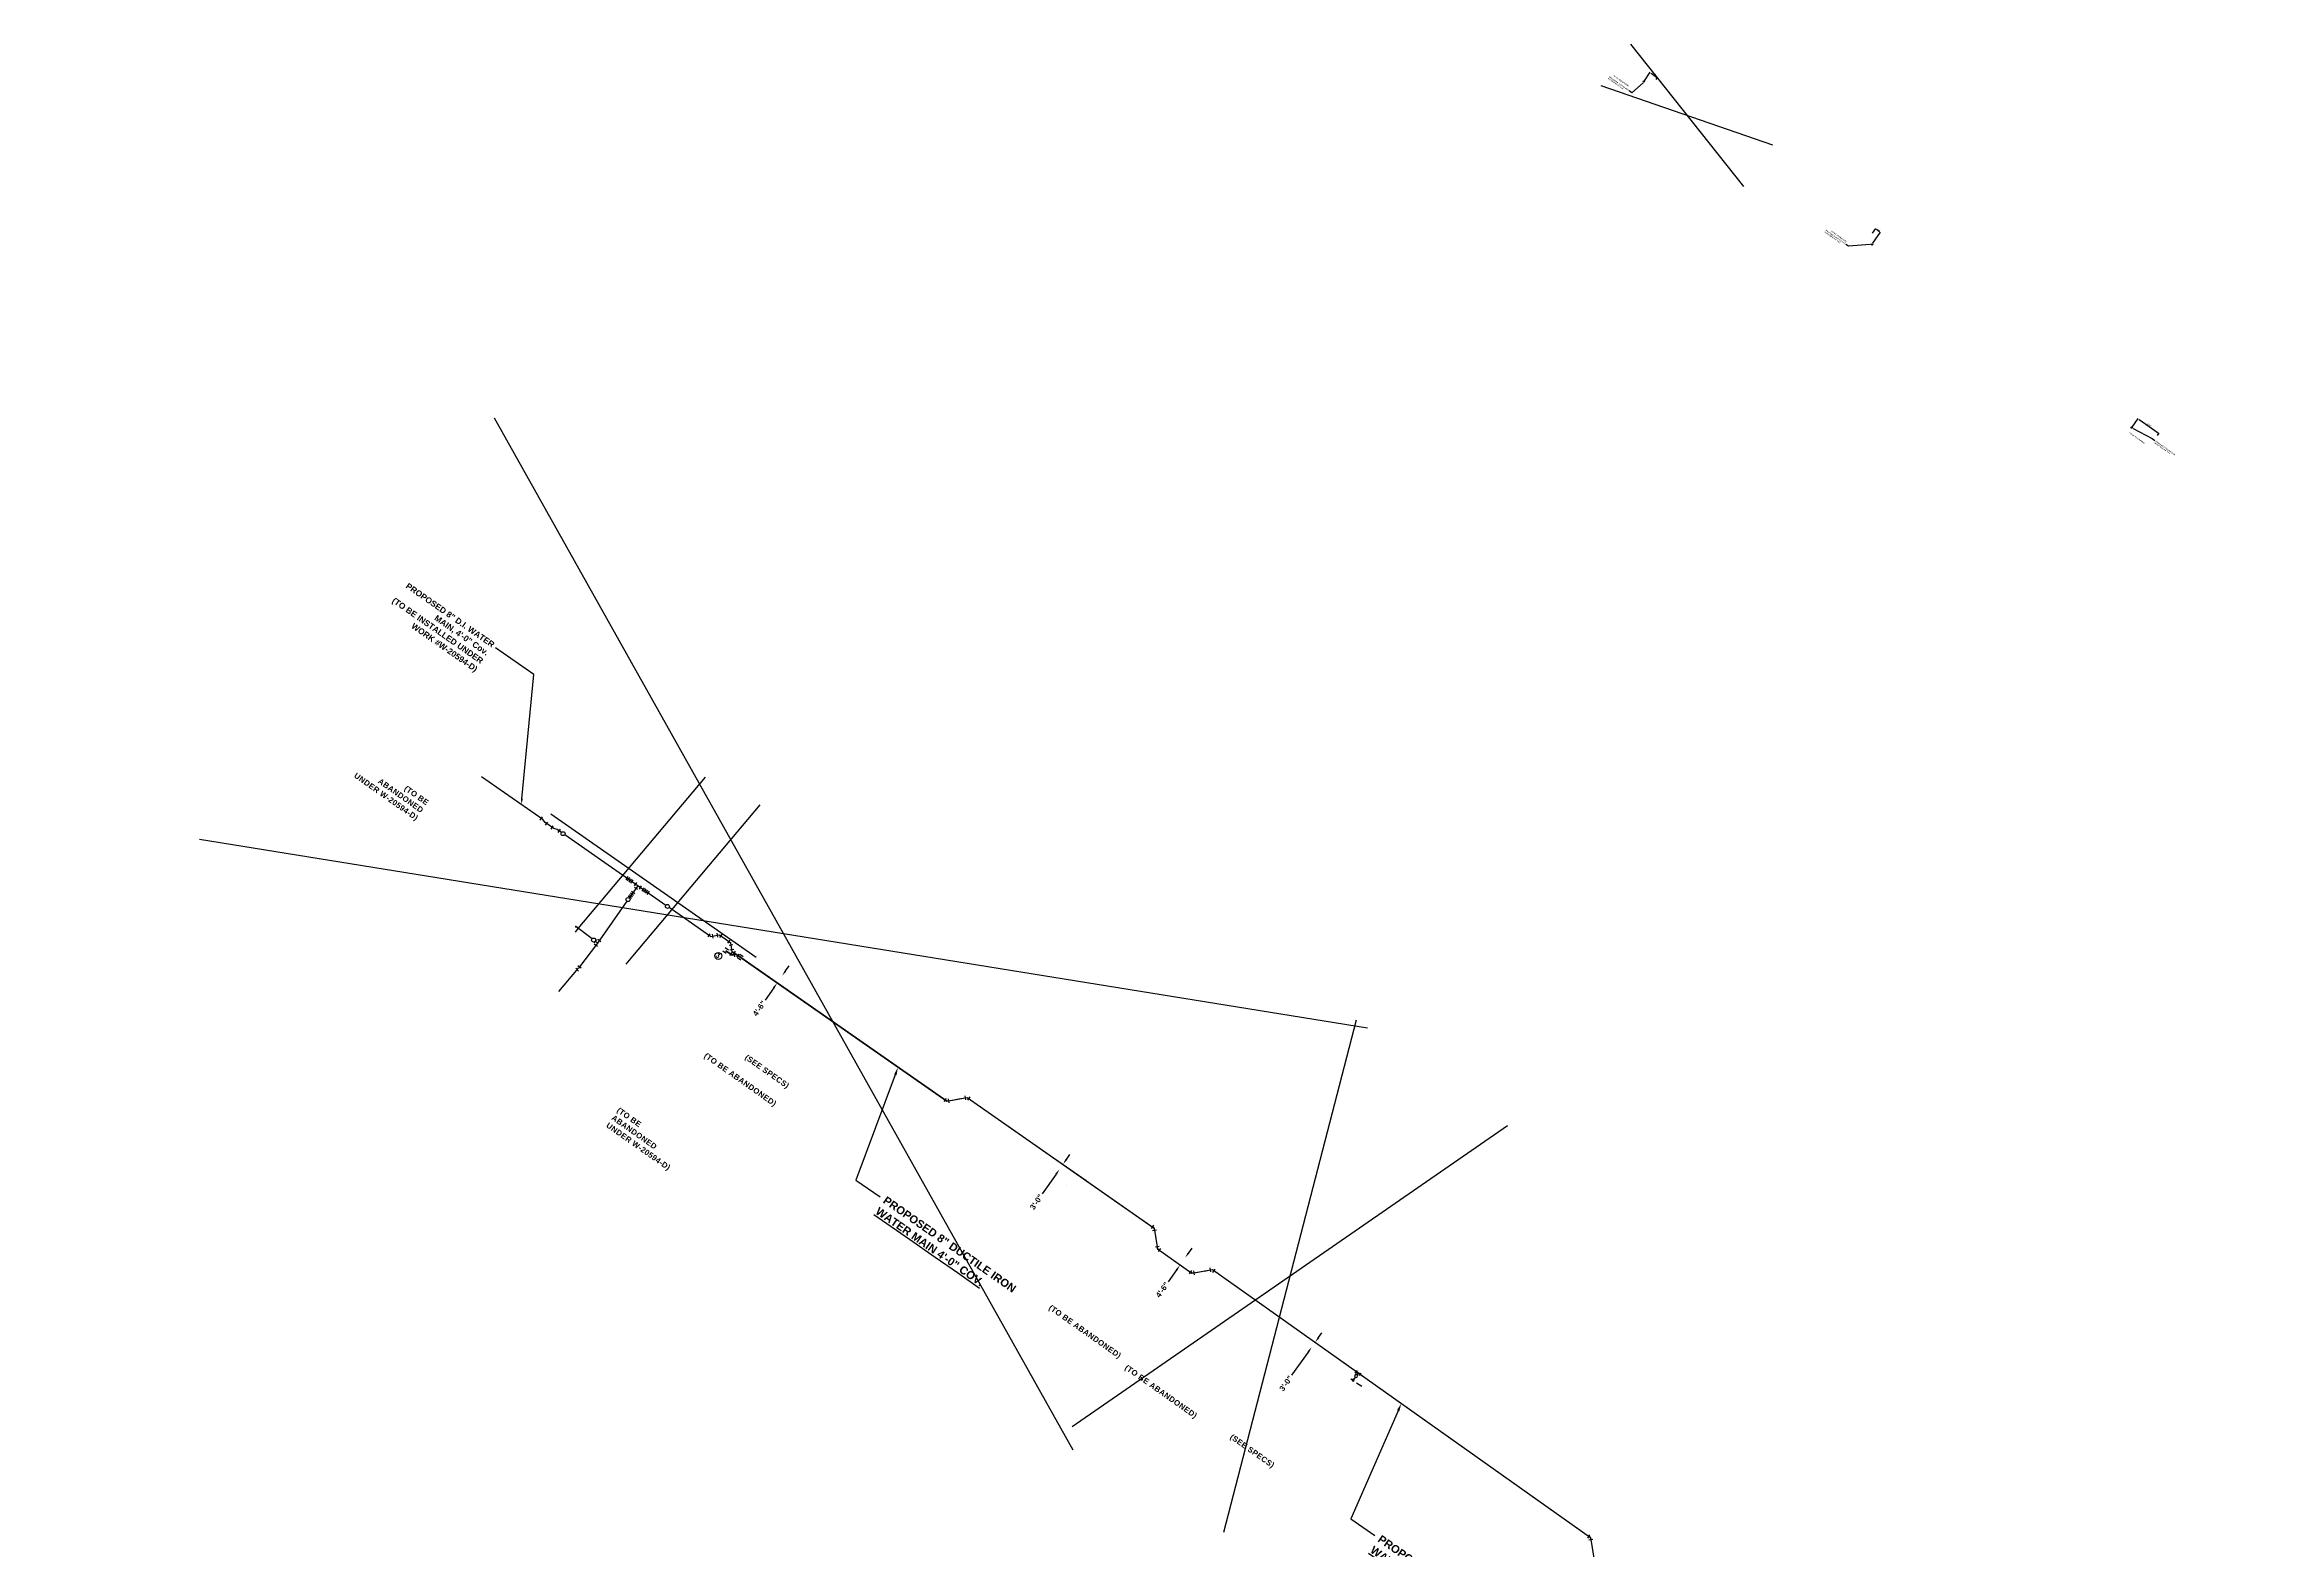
# Model space of a CAD drawing. Header units: feet. Extents: x 0 to 2707995, y 0 to 272563.
# Drawn here: x 2705164 to 2706282, y 271801 to 272563 of the extents above; entities that cross this region are included whole.
import ezdxf
from ezdxf import colors
from ezdxf.entities.mleader import LeaderData, LeaderLine
from ezdxf.math import Vec2, Vec3

# ---------------------------------------------------------------- set-up
doc = ezdxf.new("R2010")
doc.units = ezdxf.units.FT
doc.header["$LTSCALE"] = 20
for name, color, linetype in [('AlbertToolLayer', 40, 'Continuous'), ('C-PR-20594-TXT', 4, 'Continuous'), ('C-PR-WATER', 4, 'Continuous'), ('C-PR-WATER-20594', 6, 'Continuous'), ('C-PR-WATER-ABAND', 3, 'Continuous'), ('C-PR-WATER-ABAND-OFF', 3, 'Continuous'), ('C-PR-WATER-DIM', 4, 'Continuous'), ('C-PR-WATER-FITTING', 4, 'Continuous'), ('C-PR-WATER-TXT', 4, 'Continuous'), ('C-PR-WATER-TXT (W-2)', 4, 'Continuous'), ('C-PR-WATER-TXT-#', 6, 'Continuous')]:
    doc.layers.add(name, color=color, linetype=linetype)
doc.layers.add('CALC', color=10, linetype='Continuous', plot=False)
doc.styles.add('ARIAL', font='arialbd.ttf', dxfattribs={"height": 0.24})
doc.styles.add('Copy of PROPOSED', font='arialbd.ttf', dxfattribs={"height": 0.6})
doc.styles.add('PROPOSED PLAN', font='arialbd.ttf', dxfattribs={"height": 2.8})
doc.styles.add('PROPOSED SECTION', font='arialbd.ttf')
doc.styles.get("Standard").update_dxf_attribs({"font": 'simplex.shx'})
doc.dimstyles.new('Copy of PWD Proposed Section', dxfattribs={"dimtxt": 0.6, "dimasz": 0.6, "dimexe": 0.18, "dimexo": 0.0625, "dimgap": 0.07, "dimtad": 0, "dimdec": 0, "dimlfac": 12, "dimzin": 1, "dimdsep": 46, "dimlunit": 4, "dimtxsty": 'Copy of PROPOSED', "dimcen": 0, "dimclrd": 3, "dimclre": 256, "dimclrt": 3, "dimadec": 1, "dimazin": 0, "dimtfac": 1, "dimtdec": 0, "dimtmove": 2, "dimatfit": 2, "dimfxl": 0.18, "dimfrac": 2, "dimtolj": 1, "dimtzin": 0, "dimlwd": -1, "dimarcsym": 0})
doc.dimstyles.new('PWD Proposed', dxfattribs={"dimtxt": 2.8, "dimasz": 3, "dimexe": 0.18, "dimexo": 0.0625, "dimgap": 1, "dimtad": 0, "dimdec": 0, "dimlfac": 12, "dimzin": 1, "dimdsep": 46, "dimlunit": 4, "dimtxsty": 'PROPOSED PLAN', "dimcen": 0, "dimse1": 1, "dimse2": 1, "dimclrd": 256, "dimclrt": 3, "dimadec": 1, "dimazin": 0, "dimtfac": 1, "dimtdec": 0, "dimtofl": 0, "dimtmove": 0, "dimatfit": 1, "dimfxl": 0.18, "dimfrac": 2, "dimtolj": 1, "dimtzin": 0, "dimlwd": -1, "dimarcsym": 0})

# ---------------------------------------------------------------- blocks, each defined once
blk = doc.blocks.new('*D202')
at = {"layer": 'C-PR-WATER-DIM', "linetype": 'Continuous', "transparency": 16777216}
for p, q in [((2705539.3, 272094.5), (2705541, 272097)), ((2705533.3, 272085.9), (2705528.9, 272079.7))]:
    blk.add_line(p, q, dxfattribs=at)
at = {"layer": 'C-PR-WATER-DIM', "transparency": 16777216}
for points in [[(2705538.9, 272094.8), (2705539.7, 272094.2), (2705537.6, 272092.1)], [(2705532.9, 272086.2), (2705533.7, 272085.6), (2705535, 272088.4)]]:
    blk.add_solid(points, dxfattribs=at)
at = {"layer": 'C-PR-WATER-DIM', "transparency": 16777216, "insert": (2705526, 272075.5), "char_height": 2.8, "attachment_point": 5, "rotation": 55.1152, "style": 'PROPOSED PLAN'}
blk.add_mtext('\\A1;4\'-6"', dxfattribs=at)
blk = doc.blocks.new('*U235')
at = {"layer": 'C-PR-WATER-FITTING'}
for p, q in [((-1.4, -0.4), (-0.4, 1.4)), ((0.4, -1.4), (1.4, 0.4))]:
    blk.add_line(p, q, dxfattribs=at)
blk = doc.blocks.new('*D184')
at = {"layer": 'C-PR-WATER-TXT', "lineweight": -2, "transparency": 16777216}
for p, q in [((2705973.4, 272544.3), (2705976.4, 272548.6)), ((2705979.3, 272544.9), (2705980, 272546))]:
    blk.add_line(p, q, dxfattribs=at)
at = {"layer": 'C-PR-WATER-TXT', "color": 3, "linetype": 'Continuous', "transparency": 16777216}
blk.add_line((2705976.8, 272548.1), (2705979.5, 272546.2), dxfattribs=at)
at = {"layer": 'C-PR-WATER-TXT', "color": 3, "transparency": 16777216}
for points in [[(2705976.7, 272548), (2705976.8, 272548.1), (2705976.3, 272548.4)], [(2705979.4, 272546.1), (2705979.5, 272546.2), (2705979.9, 272545.8)]]:
    blk.add_solid(points, dxfattribs=at)
at = {"layer": 'C-PR-WATER-TXT', "color": 3, "transparency": 16777216, "insert": (2705978.4, 272547.8), "char_height": 0.6, "attachment_point": 5, "rotation": 324.6855, "style": 'Copy of PROPOSED'}
blk.add_mtext('\\A1;4\'-6"', dxfattribs=at)
blk = doc.blocks.new('*D185')
at = {"layer": 'C-PR-WATER-TXT', "lineweight": -2, "transparency": 16777216}
for p, q in [((2706088.8, 272467.3), (2706090.4, 272469.6)), ((2706088.9, 272462.2), (2706092.8, 272467.8))]:
    blk.add_line(p, q, dxfattribs=at)
at = {"layer": 'C-PR-WATER-TXT', "color": 3, "linetype": 'Continuous', "transparency": 16777216}
blk.add_line((2706092.3, 272468), (2706090.8, 272469.1), dxfattribs=at)
at = {"layer": 'C-PR-WATER-TXT', "color": 3, "transparency": 16777216}
for points in [[(2706090.7, 272469), (2706090.8, 272469.2), (2706090.3, 272469.4)], [(2706092.2, 272468), (2706092.3, 272468.1), (2706092.7, 272467.7)]]:
    blk.add_solid(points, dxfattribs=at)
at = {"layer": 'C-PR-WATER-TXT', "color": 3, "transparency": 16777216, "insert": (2706091.9, 272468.8), "char_height": 0.6, "attachment_point": 5, "rotation": 324.6855, "style": 'Copy of PROPOSED'}
blk.add_mtext('\\A1;3\'-0"', dxfattribs=at)
blk = doc.blocks.new('*D186')
at = {"layer": 'C-PR-WATER-TXT', "lineweight": -2, "transparency": 16777216}
for p, q in [((2706220, 272369.3), (2706223.1, 272373.7)), ((2706232.9, 272365.1), (2706233.7, 272366.2))]:
    blk.add_line(p, q, dxfattribs=at)
at = {"layer": 'C-PR-WATER-TXT', "color": 3, "linetype": 'Continuous', "transparency": 16777216}
blk.add_line((2706223.5, 272373.2), (2706233.1, 272366.4), dxfattribs=at)
at = {"layer": 'C-PR-WATER-TXT', "color": 3, "transparency": 16777216}
for points in [[(2706223.4, 272373.1), (2706223.5, 272373.3), (2706223, 272373.6)], [(2706233, 272366.3), (2706233.2, 272366.5), (2706233.6, 272366)]]:
    blk.add_solid(points, dxfattribs=at)
at = {"layer": 'C-PR-WATER-TXT', "color": 3, "transparency": 16777216, "insert": (2706228.7, 272370.4), "char_height": 0.6, "attachment_point": 5, "rotation": 324.6855, "style": 'Copy of PROPOSED'}
blk.add_mtext('\\A1;13\'-0"', dxfattribs=at)
blk = doc.blocks.new('*U208')
at = {"layer": 'C-PR-WATER-FITTING'}
for p, q in [((-1, 1), (1, 1)), ((-1.4, 0), (0, -1.4))]:
    blk.add_line(p, q, dxfattribs=at)
at = {"layer": 'C-PR-WATER-FITTING', "flags": 128}
blk.add_lwpolyline([(0, 1), (0, 0), (-0.7, -0.7)], dxfattribs=at)
blk = doc.blocks.new('*U209')
at = {"layer": 'C-PR-WATER-FITTING'}
for p, q in [((1.4, 0), (0, 1.4)), ((1, -1), (-1, -1))]:
    blk.add_line(p, q, dxfattribs=at)
at = {"layer": 'C-PR-WATER-FITTING', "flags": 128}
blk.add_lwpolyline([(0, -1), (0, 0), (0.7, 0.7)], dxfattribs=at)
blk = doc.blocks.new('*U210')
at = {"layer": 'C-PR-WATER-FITTING'}
for p, q in [((0, -1.4), (-1.4, 0)), ((1, -1), (1, 1))]:
    blk.add_line(p, q, dxfattribs=at)
at = {"layer": 'C-PR-WATER-FITTING', "flags": 128}
blk.add_lwpolyline([(1, 0), (0, 0), (-0.7, -0.7)], dxfattribs=at)
blk = doc.blocks.new('*U211')
at = {"layer": 'C-PR-WATER-FITTING'}
for p, q in [((-1, 1), (-1, -1)), ((0, 1.4), (1.4, 0))]:
    blk.add_line(p, q, dxfattribs=at)
at = {"layer": 'C-PR-WATER-FITTING', "flags": 128}
blk.add_lwpolyline([(0.7, 0.7), (0, 0), (-1, 0)], dxfattribs=at)
blk = doc.blocks.new('*U279')
at = {"layer": 'C-PR-WATER-FITTING'}
blk.add_line((-0.7, -1.3), (0.7, 1.3), dxfattribs=at)
for points in [[(-0.1, 1.8), (1.6, 0.8)], [(0.8, -1.6), (1.8, 0.1)], [(-1.6, -0.8), (0.1, -1.8)], [(0, 0), (1.3, -0.7)]]:
    blk.add_lwpolyline(points, dxfattribs=at)
blk.add_circle((2.2, -1.2), 1, dxfattribs=at)
blk = doc.blocks.new('*U237')
at = {"layer": 'C-PR-WATER-FITTING'}
h = blk.add_hatch(color=256, dxfattribs=at)
h.dxf.hatch_style = 1
h.paths.add_polyline_path([(0.5, 0, 1), (-0.5, 0, 1)])
blk.add_circle((0, 0), 0.5, dxfattribs=at)
blk = doc.blocks.new('*D217')
at = {"layer": 'C-PR-WATER-DIM', "linetype": 'Continuous', "transparency": 16777216}
for p, q in [((2705681.2, 271999.2), (2705682.9, 272001.7)), ((2705676.1, 271991.8), (2705669, 271981.8))]:
    blk.add_line(p, q, dxfattribs=at)
at = {"layer": 'C-PR-WATER-DIM', "transparency": 16777216}
for points in [[(2705675.6, 271992.1), (2705676.5, 271991.6), (2705677.8, 271994.3)], [(2705680.8, 271999.5), (2705681.6, 271998.9), (2705679.5, 271996.7)]]:
    blk.add_solid(points, dxfattribs=at)
at = {"layer": 'C-PR-WATER-DIM', "transparency": 16777216, "insert": (2705666.1, 271977.7), "char_height": 2.8, "attachment_point": 5, "rotation": 55.0571, "style": 'PROPOSED PLAN'}
blk.add_mtext('\\A1;3\'-0"', dxfattribs=at)
blk = doc.blocks.new('*D218')
at = {"layer": 'C-PR-WATER-DIM', "linetype": 'Continuous', "transparency": 16777216}
for p, q in [((2705808.7, 271909.2), (2705810.4, 271911.6)), ((2705803.5, 271901.8), (2705795.1, 271890.1))]:
    blk.add_line(p, q, dxfattribs=at)
at = {"layer": 'C-PR-WATER-DIM', "transparency": 16777216}
for points in [[(2705803.1, 271902.1), (2705803.9, 271901.6), (2705805.2, 271904.3)], [(2705808.3, 271909.5), (2705809.1, 271908.9), (2705807, 271906.7)]]:
    blk.add_solid(points, dxfattribs=at)
at = {"layer": 'C-PR-WATER-DIM', "transparency": 16777216, "insert": (2705792.2, 271886), "char_height": 2.8, "attachment_point": 5, "rotation": 54.6739, "style": 'PROPOSED PLAN'}
blk.add_mtext('\\A1;3\'-0"', dxfattribs=at)
blk = doc.blocks.new('*D232')
at = {"layer": 'C-PR-WATER-DIM', "linetype": 'Continuous', "transparency": 16777216}
for p, q in [((2705743.1, 271952), (2705744.8, 271954.4)), ((2705737, 271943.5), (2705732.6, 271937.4))]:
    blk.add_line(p, q, dxfattribs=at)
at = {"layer": 'C-PR-WATER-DIM', "transparency": 16777216}
for points in [[(2705736.6, 271943.7), (2705737.4, 271943.2), (2705738.7, 271945.9)], [(2705742.7, 271952.3), (2705743.5, 271951.7), (2705741.3, 271949.6)]]:
    blk.add_solid(points, dxfattribs=at)
at = {"layer": 'C-PR-WATER-DIM', "transparency": 16777216, "insert": (2705729.7, 271933.3), "char_height": 2.8, "attachment_point": 5, "rotation": 54.4212, "style": 'PROPOSED PLAN'}
blk.add_mtext('\\A1;4\'-6"', dxfattribs=at)
blk = doc.blocks.new('*U280')
at = {"layer": 'C-PR-WATER-FITTING'}
for p, q in [((0, -1.4), (-1.4, 0)), ((1, -1), (1, 1))]:
    blk.add_line(p, q, dxfattribs=at)
at = {"layer": 'C-PR-WATER-FITTING', "flags": 128}
blk.add_lwpolyline([(-0.7, -0.7), (0, 0), (1, 0)], dxfattribs=at)
blk = doc.blocks.new('*U281')
at = {"layer": 'C-PR-WATER-FITTING'}
for p, q in [((-0.5, 1.3), (-1.3, -0.5)), ((0.5, 1.3), (1.3, -0.5))]:
    blk.add_line(p, q, dxfattribs=at)
at = {"layer": 'C-PR-WATER-FITTING', "flags": 128}
blk.add_lwpolyline([(0.9, 0.4), (0, 0), (-0.9, 0.4)], dxfattribs=at)

msp = doc.modelspace()

# ---------------------------------------------------------------- hatches: boundary and pattern name
at = {"layer": 'C-PR-WATER-20594'}
h = msp.add_hatch(color=256, dxfattribs=at)
h.dxf.hatch_style = 1
h.paths.add_polyline_path([(2705433.521, 272117.252, 1), (2705433.005, 272116.396, 1)])

# ---------------------------------------------------------------- linework, layer by layer
at = {"layer": 'AlbertToolLayer'}
for p, q in [((2705966.428, 272562.774), (2706023.474, 272490.815)), ((2705966.428, 272562.774), (2706023.474, 272490.815)), ((2706038.348, 272511.802), (2705951.554, 272541.787)), ((2706038.348, 272511.802), (2705951.554, 272541.787)), ((2705391.99, 272374.006), (2705684.532, 271852.414)), ((2705391.99, 272374.006), (2705684.532, 271852.414)), ((2705833.46, 272065.591), (2705243.063, 272160.829)), ((2705833.46, 272065.591), (2705243.063, 272160.829)), ((2705827.752, 272069.578), (2705760.569, 271810.701)), ((2705827.752, 272069.578), (2705760.569, 271810.701)), ((2705904.141, 272016.213), (2705684.18, 271864.067)), ((2705904.141, 272016.213), (2705684.18, 271864.067))]:
    msp.add_line(p, q, dxfattribs=at)
at = {"layer": 'C-PR-WATER'}
for p, q in [((2705620.718, 272028.671), (2705514.37, 272102.749)), ((2705620.711, 272028.672), (2705631.139, 272030.522)), ((2705631.139, 272030.522), (2705721.269, 271967.551)), ((2705675.797, 271999.323), (2705691.28, 271988.507)), ((2705681.054, 271985.925), (2705681.054, 271985.925)), ((2705721.27, 271967.555), (2705725.635, 271964.506)), ((2705725.629, 271964.51), (2705727.35, 271953.96)), ((2705727.35, 271953.96), (2705744.702, 271941.666)), ((2705744.695, 271941.664), (2705744.689, 271941.668)), ((2705744.695, 271941.664), (2705755.072, 271943.506)), ((2705755.071, 271943.506), (2705902.157, 271839.262)), ((2705827.275, 271889.118), (2705826.191, 271887.586)), ((2705827.671, 271892.052), (2705827.095, 271891.249)), ((2705828.789, 271891.26), (2705828.139, 271890.344)), ((2705825.074, 271888.378), (2705826.319, 271887.497)), ((2705827.948, 271886.337), (2705830.522, 271884.516)), ((2705902.157, 271839.263), (2705946.153, 271808.081)), ((2705946.153, 271808.081), (2705947.848, 271797.69))]:
    msp.add_line(p, q, dxfattribs=at)
for points in [[(2705512.256, 272102.376), (2705509.037, 272104.627)], [(2705514.37, 272102.749), (2705512.257, 272102.375)]]:
    msp.add_lwpolyline(points, dxfattribs=at)
at = {"layer": 'C-PR-WATER', "color": 6, "linetype": 'Continuous'}
for centre in [(2705973.156, 272544.016), (2706088.438, 272461.617), (2706219.768, 272369.013)]:
    msp.add_circle(centre, 0.333, dxfattribs=at)
at = {"layer": 'C-PR-WATER-20594', "linetype": 'Continuous'}
for p, q in [((2705415.217, 272170.652), (2705416.361, 272172.293)), ((2705417.974, 272168.07), (2705419.118, 272169.711)), ((2705420.706, 272166.166), (2705421.849, 272167.807)), ((2705425.225, 272166.113), (2705424.081, 272164.472)), ((2705501.053, 272113.247), (2705499.909, 272111.607)), ((2705502.11, 272113.015), (2705502.462, 272111.046)), ((2705505.005, 272111.5), (2705504.654, 272113.469)), ((2705506.062, 272111.268), (2705507.206, 272112.909)), ((2705510.119, 272108.44), (2705511.263, 272110.08)), ((2705510.702, 272107.528), (2705512.671, 272107.879)), ((2705513.124, 272105.339), (2705511.155, 272104.988)), ((2705513.708, 272104.428), (2705512.564, 272102.787))]:
    msp.add_line(p, q, dxfattribs=at)
at = {"layer": 'C-PR-WATER-20594'}
for p, q in [((2705459.567, 272142.17), (2705458.423, 272140.53)), ((2705460.387, 272141.599), (2705459.243, 272139.958)), ((2705461.207, 272141.027), (2705460.064, 272139.386)), ((2705462.028, 272140.455), (2705460.884, 272138.814)), ((2705467.77, 272136.451), (2705466.626, 272134.811)), ((2705468.59, 272135.879), (2705467.447, 272134.239)), ((2705469.411, 272135.308), (2705468.267, 272133.667)), ((2705459.676, 272132.335), (2705461.312, 272131.184)), ((2705460.252, 272133.153), (2705461.887, 272132.001)), ((2705460.828, 272133.97), (2705462.463, 272132.819)), ((2705461.403, 272134.788), (2705463.039, 272133.637)), ((2705470.231, 272134.736), (2705469.087, 272133.095)), ((2705517.791, 272101.556), (2705516.151, 272102.7)), ((2705433.155, 272095.766), (2705434.59, 272094.372)), ((2705434.273, 272097.169), (2705435.952, 272096.082)), ((2705516.648, 272099.916), (2705515.007, 272101.06))]:
    msp.add_line(p, q, dxfattribs=at)
at = {"layer": 'C-PR-WATER-20594', "linetype": 'Continuous'}
for points in [[(2705425.954, 272164.386), (2705423.833, 272165.864), (2705422.098, 272166.414), (2705417.726, 272169.463), (2705416.61, 272170.9), (2705385.569, 272192.541)], [(2705478.732, 272127.59), (2705427.594, 272163.242)], [(2705464.521, 272137.498), (2705460.192, 272131.329)], [(2705459.043, 272129.692), (2705444.211, 272108.555)], [(2705501.305, 272111.852), (2705480.373, 272126.446)], [(2705441.418, 272110.664), (2705433.257, 272116.827)], [(2705501.305, 272111.856), (2705505.814, 272112.66)], [(2705505.814, 272112.66), (2705511.511, 272108.688)], [(2705444.211, 272108.555), (2705434.569, 272095.786)], [(2705512.315, 272104.179), (2705511.511, 272108.688)], [(2705516.405, 272101.326), (2705512.315, 272104.179)], [(2705424.674, 272084.018), (2705434.569, 272095.786)]]:
    msp.add_lwpolyline(points, dxfattribs=at)
at = {"layer": 'C-PR-WATER-20594'}
for points in [[(2705463.862, 272139.176), (2705462.718, 272137.535)], [(2705462.842, 272136.839), (2705464.483, 272135.695)], [(2705466.323, 272137.46), (2705465.179, 272135.82)], [(2705443.617, 272110.257), (2705442.411, 272108.661)], [(2705444.105, 272106.755), (2705442.509, 272107.96)], [(2705444.211, 272108.555), (2705443.014, 272109.459)], [(2705445.913, 272109.149), (2705444.317, 272110.354)]]:
    msp.add_lwpolyline(points, dxfattribs=at)
for centre in [(2705426.772, 272163.81), (2705459.622, 272130.508), (2705479.552, 272127.018), (2705442.216, 272110.061)]:
    msp.add_circle(centre, 1, dxfattribs=at)
at = {"layer": 'C-PR-WATER-FITTING'}
msp.add_lwpolyline([(2705464.521, 272137.498), (2705463.663, 272136.267)], dxfattribs=at)
at = {"layer": 'C-PR-WATER-TXT-#'}
msp.add_circle((2705505.258, 272102.037), 1.75, dxfattribs=at)
at = {"layer": 'CALC'}
for p, q in [((2705434.492, 272115.894), (2705498.848, 272192.434)), ((2705524.446, 272101.205), (2705420.61, 272173.599)), ((2705462.021, 272101.903), (2705526.377, 272178.442)), ((2705432.985, 272114.103), (2705434.492, 272115.894)), ((2705458.59, 272097.823), (2705462.021, 272101.903))]:
    msp.add_line(p, q, dxfattribs=at)
for points in [[(2705509.037, 272104.627), (2705512.255, 272102.375), (2705514.37, 272102.749), (2705518.992, 272099.529), (2705620.718, 272028.671), (2705626.907, 272029.771), (2705631.131, 272030.521), (2705725.635, 271964.506), (2705726.332, 271960.197), (2705727.354, 271953.954), (2705744.702, 271941.666), (2705745.764, 271941.854)], [(2705745.784, 271941.858), (2705755.071, 271943.506), (2705946.153, 271808.081), (2705947.854, 271797.685), (2706089.296, 271697.435), (2706099.676, 271699.276), (2706110.347, 271691.714)], [(2705745.813, 271941.805), (2705755.072, 271943.506), (2705946.153, 271808.081), (2705946.834, 271803.922)], [(2705750.922, 271942.769), (2705755.072, 271943.506), (2705946.153, 271808.081), (2705946.834, 271803.922)]]:
    msp.add_lwpolyline(points, dxfattribs=at)

# ---------------------------------------------------------------- block references
at = {"layer": 'C-PR-WATER-FITTING'}
for name, p, rotation in [('*U235', (2705509.037, 272104.627), 83.92415502369693), ('*U281', (2705512.255, 272102.375), 347.6400131071142), ('*U280', (2705514.37, 272102.749), 325.1402229439001), ('*U208', (2705620.711, 272028.672), 279.6627549989162), ('*U209', (2705631.132, 272030.52), 279.6627549989162), ('*U210', (2705725.629, 271964.506), 279.6627549989162), ('*U211', (2705727.354, 271953.954), 279.6627549989162), ('*U208', (2705744.696, 271941.67), 279.6627549989162), ('*U209', (2705755.072, 271943.506), 279.6627549989162), ('*U210', (2705946.153, 271808.081), 279.6627549989162)]:
    msp.add_blockref(name, p, dxfattribs=dict(at, rotation=rotation))
at = {"layer": 'C-PR-WATER-FITTING', "xscale": -0.75, "yscale": 0.75, "zscale": 0.75, "rotation": 25.42362274934557}
msp.add_blockref('*U279', (2705828.789, 271891.266), dxfattribs=at)
at = {"layer": 'C-PR-WATER-FITTING', "xscale": -1, "rotation": 25.42362274934557}
msp.add_blockref('*U237', (2705826.193, 271887.587), dxfattribs=at)

# ---------------------------------------------------------------- texts
at = {"layer": 'C-PR-20594-TXT', "char_height": 2.8, "width": 41.96452, "attachment_point": 2, "rotation": 324.788439, "style": 'ARIAL'}
for s, insert in [('\\pxqr;{\\T1.063;\\C3;(TO BE ABANDONED UNDER W-20594-D)}', (2705342.171, 272192.305)), ('\\pxql;{\\T1.063;\\C3;(TO BE ABANDONED UNDER W-20594-D)}', (2705472.419, 272013.595))]:
    msp.add_mtext(s, dxfattribs=dict(at, insert=insert))
at = {"layer": 'C-PR-WATER-ABAND', "char_height": 0.6, "width": 11.04811, "attachment_point": 1, "rotation": 324.673889, "style": 'PROPOSED SECTION'}
for insert in [(2705957.945, 272547.244, -97.826), (2706068.085, 272468.613, -97.826), (2706218.815, 272366.724, -97.826)]:
    msp.add_mtext('{\\T1.063;(TO BE ABANDONED)}', dxfattribs=dict(at, insert=insert))
at = {"layer": 'C-PR-WATER-ABAND', "color": 4, "char_height": 2.8, "width": 48.18924, "attachment_point": 2, "rotation": 324.788439, "style": 'ARIAL'}
for s, insert in [('\\pxql;{\\T1.063;\\C3;(TO BE ABANDONED)}', (2705519.039, 272039.372)), ('\\pxql;{\\T1.063;\\C3;(SEE SPECS)}', (2705539.662, 272038.5)), ('\\pxql;{\\T1.063;\\C3;(TO BE ABANDONED)}', (2705731.728, 271881.732))]:
    msp.add_mtext(s, dxfattribs=dict(at, insert=insert))
at = {"layer": 'C-PR-WATER-ABAND-OFF', "color": 4, "char_height": 2.8, "width": 48.18924, "attachment_point": 2, "rotation": 324.788439, "style": 'ARIAL'}
for s, insert in [('\\pxql;{\\T1.063;\\C3;(TO BE ABANDONED)}', (2705693.299, 271912.044)), ('\\pxql;{\\T1.063;\\C3;(SEE SPECS)}', (2705784.954, 271846.709))]:
    msp.add_mtext(s, dxfattribs=dict(at, insert=insert))

# ---------------------------------------------------------------- dimensions: what is measured, and where the dimension line sits
at = {"layer": 'C-PR-WATER-DIM'}
for base, p1, p2, angle, picture, middle in [((2705534.98, 272088.375), (2705538.273, 272091.566), (2705535.699, 272087.874), 235.115201, '*D202', (2705526.032, 272075.541)), ((2705677.777, 271994.306), (2705680.184, 271996.258), (2705678.478, 271993.816), 235.057135, '*D217', (2705666.144, 271977.658)), ((2705741.347, 271949.559), (2705739.241, 271945.53), (2705741.86, 271949.192), 54.421207, '*D232', (2705729.69, 271933.264)), ((2705805.216, 271904.29), (2705810.363, 271904.321), (2705808.628, 271901.872), 234.673889, '*D218', (2705792.229, 271885.966))]:
    dim = msp.add_linear_dim(base=base, p1=p1, p2=p2, angle=angle, dimstyle='PWD Proposed', override={"dimclrt": 256}, dxfattribs=at)
    dim.commit()
    dim.dimension.update_dxf_attribs({"geometry": picture, "text_midpoint": middle, "dimtype": 161})
at = {"layer": 'C-PR-WATER-TXT', "color": 3}
for base, p1, p2, picture, middle in [((2705979.945, 272545.813), (2705973.349, 272544.288), (2705979.233, 272544.809), '*D184', (2705978.381, 272547.773)), ((2706090.298, 272469.431), (2706088.839, 272462.183), (2706088.725, 272467.209), '*D185', (2706091.931, 272468.83)), ((2706233.597, 272366.043), (2706219.961, 272369.285), (2706232.886, 272365.039), '*D186', (2706228.701, 272370.377))]:
    dim = msp.add_linear_dim(base=base, p1=p1, p2=p2, angle=324.685463, dimstyle='Copy of PWD Proposed Section', override={"dimtxt": 1}, dxfattribs=at)
    dim.commit()
    dim.dimension.update_dxf_attribs({"geometry": picture, "text_midpoint": middle, "dimtype": 160})

# ---------------------------------------------------------------- leaders
at = {"layer": 'C-PR-20594-TXT'}
ml = msp.add_multileader_mtext('Standard', dxfattribs=at)
ml.set_content('PROPOSED 8" D.I. WATER MAIN, 4\'-0" Cov. \\P(TO BE INSTALLED UNDER WORK #W-20594-D)', color=256, style='ARIAL')
ml.set_leader_properties(color=3)
ml.build(insert=Vec2(0, 0))
ml.multileader.update_dxf_attribs({"dogleg_length": 6, "arrow_head_size": 3})
ctx = ml.context
ctx.base_point, ctx.char_height, ctx.arrow_head_size, ctx.landing_gap_size, ctx.plane_origin, ctx.plane_x_axis, ctx.plane_y_axis = Vec3(2705345.288, 272290.725, -97.826), 3, 3, 1.5, Vec3(2705115.135, 272510.046, -97.826), Vec3(0.82031273, -0.57191523), Vec3(0.57191523, 0.82031273)
ctx.text_align_type = 2
notes = []
notes.append((ctx, [(1, (1, 1, 0), (2705411.966, 272244.238, -97.826), (-0.82031273, 0.57191523), 23.577, [(0, [(2705405.703, 272178.504, -97.826)], 0, [])])]))
ctx.mtext.insert, ctx.mtext.text_direction, ctx.mtext.rotation, ctx.mtext.width, ctx.mtext.defined_height, ctx.mtext.alignment, ctx.mtext.flow_direction = Vec3(2705392.505, 272260.172, -97.826), Vec3(0.82031273, -0.57191523), 5.67434659, 63.34289, 18.982, 3, 5
at = {"layer": 'C-PR-WATER-TXT'}
ml = msp.add_multileader_mtext('Standard', dxfattribs=at)
ml.set_content('PROPOSED 8" DUCTILE IRON\\PWATER MAIN 4\'-0" COV.', color=256, style='PROPOSED SECTION')
ml.set_leader_properties(color=256)
ml.build(insert=Vec2(0, 0))
ml.multileader.update_dxf_attribs({"dogleg_length": 15, "arrow_head_size": 0.6})
ctx = ml.context
ctx.base_point, ctx.char_height, ctx.arrow_head_size, ctx.landing_gap_size, ctx.plane_origin, ctx.plane_x_axis, ctx.plane_y_axis = Vec3(2705955.195, 272546.689, -97.826), 0.6, 0.6, 0.5, Vec3(2706041.962, 272535.722, -97.826), Vec3(0.81587416, -0.5782295), Vec3(0.5782295, 0.81587416)
notes.append((ctx, [(1, (1, 1, 0), (2705967.048, 272538.289, -97.826), (-0.81587416, 0.5782295), 1.616, [(0, [(2705973.172, 272543.683, -97.826)], 0, [])])]))
ctx.mtext.insert, ctx.mtext.text_direction, ctx.mtext.rotation, ctx.mtext.width, ctx.mtext.defined_height, ctx.mtext.flow_direction = Vec3(2705955.779, 272546.649, -97.826), Vec3(0.81587416, -0.5782295), 5.66662836, 123.17846, 1.675, 5
ml = msp.add_multileader_mtext('Standard', dxfattribs=at)
ml.set_content('PROPOSED 8" DUCTILE IRON\\PWATER MAIN 4\'-0" COV.', color=256, style='PROPOSED SECTION')
ml.set_leader_properties(color=256)
ml.build(insert=Vec2(0, 0))
ml.multileader.update_dxf_attribs({"dogleg_length": 15, "arrow_head_size": 0.6})
ctx = ml.context
ctx.base_point, ctx.char_height, ctx.arrow_head_size, ctx.landing_gap_size, ctx.plane_origin, ctx.plane_x_axis, ctx.plane_y_axis = Vec3(2706064.686, 272469.09, -97.826), 0.6, 0.6, 0.5, Vec3(2706151.453, 272458.123, -97.826), Vec3(0.81587416, -0.5782295), Vec3(0.5782295, 0.81587416)
notes.append((ctx, [(1, (1, 1, 0), (2706076.539, 272460.69, -97.826), (-0.81587416, 0.5782295), 1.616, [(0, [(2706088.108, 272461.568, -97.826)], 0, [])])]))
ctx.mtext.insert, ctx.mtext.text_direction, ctx.mtext.rotation, ctx.mtext.width, ctx.mtext.defined_height, ctx.mtext.flow_direction = Vec3(2706065.271, 272469.05, -97.826), Vec3(0.81587416, -0.5782295), 5.66662836, 123.17846, 1.675, 5
ml = msp.add_multileader_mtext('Standard', dxfattribs=at)
ml.set_content('PROPOSED 8" DUCTILE IRON\\PWATER MAIN 4\'-0" COV.', color=256, style='PROPOSED SECTION')
ml.set_leader_properties(color=256)
ml.build(insert=Vec2(0, 0))
ml.multileader.update_dxf_attribs({"dogleg_length": 15, "arrow_head_size": 0.6})
ctx = ml.context
ctx.base_point, ctx.char_height, ctx.arrow_head_size, ctx.landing_gap_size, ctx.plane_origin, ctx.plane_x_axis, ctx.plane_y_axis = Vec3(2706231.436, 272362.528, -97.826), 0.6, 0.6, 0.5, Vec3(2706295.614, 272355.953, -97.826), Vec3(0.81587416, -0.5782295), Vec3(0.5782295, 0.81587416)
notes.append((ctx, [(0, (1, 1, 0), (2706230.118, 272363.462, -97.826), (0.81587416, -0.5782295), 1.616, [(0, [(2706220.038, 272368.818, -97.826)], 0, [])])]))
ctx.mtext.insert, ctx.mtext.text_direction, ctx.mtext.rotation, ctx.mtext.width, ctx.mtext.defined_height, ctx.mtext.flow_direction = Vec3(2706232.021, 272362.488, -97.826), Vec3(0.81587416, -0.5782295), 5.66662836, 123.17846, 1.675, 5
at = {"layer": 'C-PR-WATER-TXT (W-2)'}
ml = msp.add_multileader_mtext('Standard', dxfattribs=at)
ml.set_content('PROPOSED 8" DUCTILE IRON {\\LWATER MAIN 4\'-0" COV.}', color=256, style='ARIAL')
ml.set_leader_properties(color=256)
ml.build(insert=Vec2(0, 0))
ml.multileader.update_dxf_attribs({"dogleg_length": 5})
ctx = ml.context
ctx.base_point, ctx.landing_gap_size, ctx.plane_origin, ctx.plane_x_axis, ctx.plane_y_axis = Vec3(2705587.021, 271980.282), 2.5, Vec3(2705720.326, 272140.558), Vec3(0.82031538, -0.57191142), Vec3(0.57191142, 0.82031538)
notes.append((ctx, [(0, (1, 1, 0), (2705574.829, 271988.782), (0.82031538, -0.57191142), 14.862, [(0, [(2705596.124, 272045.746)], 0, [])])]))
ctx.mtext.insert, ctx.mtext.text_direction, ctx.mtext.rotation, ctx.mtext.width, ctx.mtext.defined_height, ctx.mtext.flow_direction = Vec3(2705590.445, 271980.821), Vec3(0.82031538, -0.57191142), 5.67435124, 87.98644, 38.555, 5
ml = msp.add_multileader_mtext('Standard', dxfattribs=at)
ml.set_content('PROPOSED 8" DUCTILE IRON {\\LWATER MAIN 4\'-0" COV.}', color=256, style='ARIAL')
ml.set_leader_properties(color=256)
ml.build(insert=Vec2(0, 0))
ml.multileader.update_dxf_attribs({"dogleg_length": 5})
ctx = ml.context
ctx.base_point, ctx.landing_gap_size, ctx.plane_origin, ctx.plane_x_axis, ctx.plane_y_axis = Vec3(2705837.144, 271809.074), 2.5, Vec3(2706006.722, 271939.223), Vec3(0.82031538, -0.57191142), Vec3(0.57191142, 0.82031538)
notes.append((ctx, [(0, (1, 1, 0), (2705824.952, 271817.574), (0.82031538, -0.57191142), 14.862, [(0, [(2705850.535, 271875.849)], 0, [])])]))
ctx.mtext.insert, ctx.mtext.text_direction, ctx.mtext.rotation, ctx.mtext.width, ctx.mtext.defined_height, ctx.mtext.flow_direction = Vec3(2705840.567, 271809.613), Vec3(0.82031538, -0.57191142), 5.67435124, 87.98644, 38.555, 5
at = {"layer": 'C-PR-WATER-TXT-#'}
ml = msp.add_multileader_mtext('Standard', dxfattribs=at)
ml.set_content('3 ', color=256)
ml.set_leader_properties(color=256)
ml.build(insert=Vec2(0, 0))
ml.multileader.update_dxf_attribs({"dogleg_length": 1.5, "arrow_head_size": 2})
ctx = ml.context
ctx.base_point, ctx.char_height, ctx.arrow_head_size, ctx.landing_gap_size, ctx.plane_origin, ctx.plane_x_axis, ctx.plane_y_axis = Vec3(2705503.253, 272103.434), 2, 2, 1.7, Vec3(2705525.043, 272085.501), Vec3(0.82031538, -0.57191142), Vec3(0.57191142, 0.82031538)
ctx.text_align_type = 2
notes.append((ctx, [(0, (0, 0, 0), (0, 0), (1, 0), 1, [])]))
ctx.mtext.insert, ctx.mtext.text_direction, ctx.mtext.rotation, ctx.mtext.alignment, ctx.mtext.line_spacing_factor, ctx.mtext.flow_direction = Vec3(2705506.313, 272102.52), Vec3(0.82031538, -0.57191142), 5.67435124, 3, 0.75, 5
for ctx, leaders in notes:
    for number, flags, end, landing, length, lines in leaders:
        leader = LeaderData()
        leader.index, (leader.has_last_leader_line, leader.has_dogleg_vector, leader.attachment_direction) = number, flags
        leader.last_leader_point, leader.dogleg_vector, leader.dogleg_length = Vec3(end), Vec3(landing), length
        for number, points, colour, breaks in lines:
            line = LeaderLine()
            line.index, line.vertices, line.color, line.breaks = number, Vec3.list(points), colors.encode_raw_color(colour), breaks
            leader.lines.append(line)
        ctx.leaders.append(leader)

doc.saveas('drawing.dxf')
